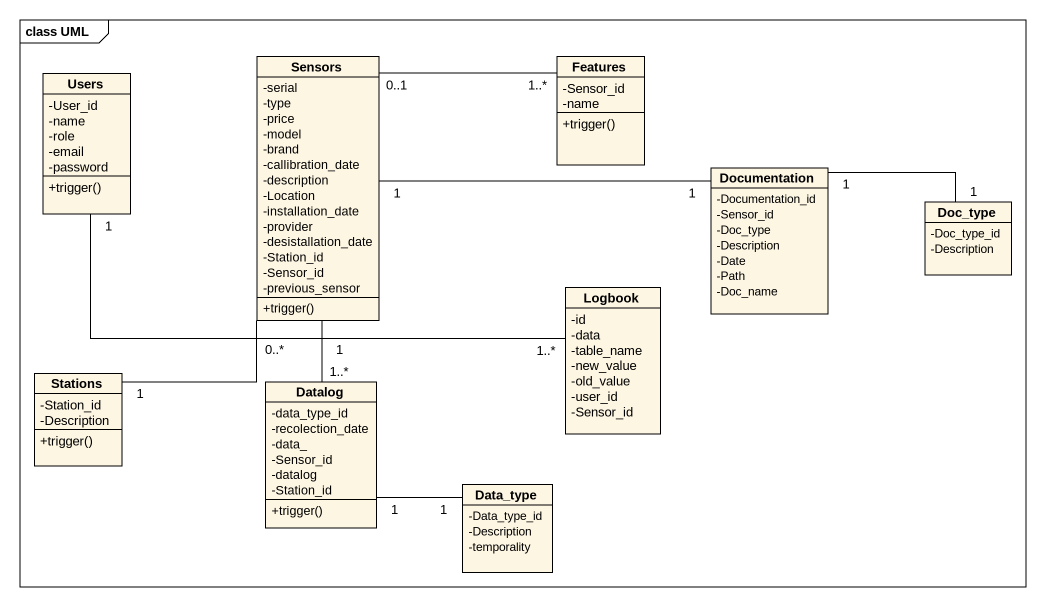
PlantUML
@startuml
mainframe class UML
hide circle
hide empty members
skinparam classAttributeIconSize 0
class Sensors {
  -serial
  -type
  -price
  -model
  -brand
  -callibration_date
  -description
  -Location
  -installation_date
  -provider
  -desistallation_date
  -Station_id
  -Sensor_id
  -previous_sensor
  +trigger()
}
class Features {
  -Sensor_id
  -name
  +trigger()
}
class Users {
  -User_id
  -name
  -role
  -email
  -password
  +trigger()
}
class Documentation {
  -Documentation_id
  -Sensor_id
  -Doc_type
  -Description
  -Date
  -Path
  -Doc_name
}
class Doc_type {
  -Doc_type_id
  -Description
}
class Logbook {
  -id
  -data
  -table_name
  -new_value
  -old_value
  -user_id
  -Sensor_id
}
class Stations {
  -Station_id
  -Description
  +trigger()
}
class Datalog {
  -data_type_id
  -recolection_date
  -data_
  -Sensor_id
  -datalog
  -Station_id
  +trigger()
}
class Data_type {
  -Data_type_id
  -Description
  -temporality
}
Sensors "1" -- "1..*" Datalog
Features "1..*" -left- "0..1" Sensors
Documentation "1" -left- "1" Sensors
Documentation "1" -right- "1" Doc_type
Logbook "1..*" -left- "1" Users
Stations "1" -up- "0..*" Sensors
Data_type "1" -left- "1" Datalog
@enduml
